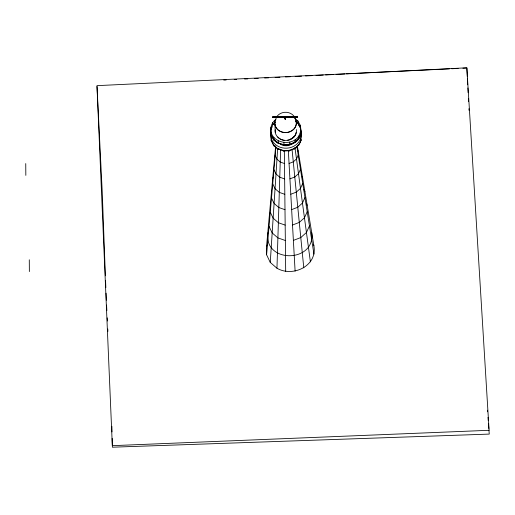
<?xml version="1.0" encoding="UTF-8"?>
<svg xmlns="http://www.w3.org/2000/svg" width="515" height="515" viewBox="0 0 515 515"><rect width="100%" height="100%" fill="white"/><g stroke="black" fill="none" stroke-linecap="round" stroke-linejoin="round"><path stroke-width="0.77" d="M284.969 117.478L284.692 118.727L285.329 118.547L285.407 119.358L284.975 118.553M297.329 145.867L313.899 245.816C317.665 265.843 292.835 277.566 276.961 268.225L280.624 149.241M276.961 268.225L270.259 262.425L277.675 148.333M270.259 262.425L266.603 254.783L275.937 146.814M266.603 254.783L266.538 246.453L275.596 146.646M284.692 118.727L284.859 117.33L280.018 117.156M275.062 145.455L273.71 145.919L273.677 145.005L271.102 140.061L273.433 145.159L277.682 148.835L283.276 150.522L283.308 151.429M270.819 130.147C270.336 125.937 272.699 121.817 275.956 119.229M271.244 135.413L270.806 129.774L272.68 124.785L275.081 122.306M270.819 130.186L272.068 126.87M270.826 129.729C268.92 144.966 291.599 150.489 299.112 138.278L299.022 135.767L300.895 130.778L300.49 125.551L297.831 120.883L294.638 118.444M283.977 144.644C291.548 145.307 299.53 140.672 300.966 132.876M272.699 178.589L273.336 177.192M273.42 144.908C280.836 154.313 298.108 151.61 301.146 139.649C299.395 147.535 290.872 151.88 283.218 150.786M298.23 155.189L296.505 158.955L293.28 161.865L289.057 163.474M300.477 169.326L298.488 173.658L294.78 177.006L289.919 178.853M266.538 246.453L267.188 245.043M302.723 183.462L300.477 188.361L296.286 192.147L290.788 194.239M304.97 197.58L302.459 203.045L297.779 207.268L291.651 209.605M307.217 211.729L304.449 217.768L299.286 222.435L292.514 225.01M309.464 225.866L306.438 232.477L300.786 237.576L293.376 240.396M273.227 124.624L275.3 122.506M270.748 127.63C269.223 142.655 291.606 147.76 299.022 135.767M295.198 141.844L299.099 137.865M283.9 142.546L283.997 145.076C292.211 145.951 301.7 139.668 300.895 130.778M278.963 148.507L277.881 149.524L277.675 148.584M277.154 116.178C281.274 111.047 289.572 110.957 293.84 115.952M273.928 140.061L273.806 137.524M295.584 119.229L295.475 119.274A10.738 9.489 -2.1 0 1 294.541 128.19M284.686 117.484L285.613 117.472L285.619 118.714L285.329 118.547M300.824 134.679L301.108 134.37L300.445 132.986M285.207 117.459L284.859 117.33M285.619 118.714L285.207 117.323L287.01 117.195M278.506 117.426L291.542 117.246M289.913 144.252L283.997 144.67L278.351 143.035L273.883 139.623M223.761 80.102L226.169 79.98M234.19 79.574L236.597 79.452M244.619 79.046L247.831 78.885M254.249 78.557L258.26 78.357M264.678 78.029L268.688 77.823M275.107 77.501L279.922 77.256M285.535 76.973L290.351 76.729M295.166 76.484L301.584 76.162M305.595 75.956L312.013 75.634M316.023 75.428L323.24 75.061M325.647 74.939L333.675 74.533M336.076 74.411L344.902 73.967M346.511 73.883L466.854 67.793L489.108 430.295L112.328 445.668L97 86.52M449.389 68.868L96.968 85.651L102.26 192.616L105.382 275.834M451.771 68.752L458.125 68.45M462.888 68.218L466.86 68.032L467.305 76.799M297.284 116.274L297.297 117.169L272.744 117.472L272.731 116.602L297.29 116.512L287.788 116.641M295.707 116.699L297.297 116.86M272.744 117.195L274.907 117.163M272.731 117.227L297.297 117.169M272.744 117.323L284.621 117.163M295.707 117.008L297.29 116.989M275.531 119.506L275.641 119.544A10.738 9.489 -2.1 0 0 280.276 131.331A10.738 9.489 -2.1 0 0 294.142 128.698M284.473 163.532L280.231 162.038L276.967 159.219L275.184 155.498M284.647 178.93L279.761 177.212L276.008 173.961L273.961 169.68M284.821 194.322L279.297 192.378L275.049 188.709L272.731 183.868M284.995 209.695L278.827 207.526L274.096 203.431L271.508 198.03M285.168 225.113L278.364 222.718L273.137 218.193L270.278 212.232M285.342 240.505L277.894 237.885L272.178 232.935L269.055 226.413M295.616 121.257L297.889 122.982L300.567 127.649L301.005 133.288L300.567 127.649M295.629 121.675L297.367 122.95M278.37 143.061L273.883 139.668L271.231 135.001M273.883 140.054L278.383 143.479M296.408 121.836L297.908 122.982M295.217 142.256L295.121 139.752M298.275 124.018L300.58 128.061L300.49 125.551M298.294 124.089L300.56 128.061M300.451 133.237L301.114 134.621M297.31 149.273L298.204 151.133M302.028 176.806L302.685 178.184M303.959 189.668L304.925 191.696M306.541 203.914L307.172 205.234M313.236 244.425L313.899 245.816M296.852 146.53L313.957 254.14M294.928 147.322L310.41 261.884M292.018 149.086L303.786 267.858M487.441 410.191L487.563 411.788M487.982 417.362L488.226 420.549M488.465 423.736L488.825 428.519M488.947 430.109L489.25 434.094L112.386 447.207L112.167 438.362M288.323 150.367L295.108 271.167M467.382 78.396L467.704 84.775M467.865 87.962L468.103 92.745M468.386 98.333L468.547 101.519M468.908 108.697L468.991 110.287M106.573 305.06L106.85 310.648M107.21 317.832L107.371 321.025M107.77 329.001L107.892 331.396M105.569 280.566L105.845 287.66M106.064 293.183L106.341 300.284M300.889 140.762L301.108 134.37M298.893 144.561L298.681 145.578M297.831 120.883L297.928 123.394M294.689 148.359L294.567 149.298M289.823 142.14L289.913 144.651M289.185 150.451L289.166 151.352M285.213 117.632L284.859 117.639M278.274 140.936L278.37 143.447M275.235 130.231L275.222 129.864A10.738 9.489 -2.1 0 0 285.941 140.447A10.738 9.489 -2.1 0 0 296.505 129.58M274.952 124.424L275.242 132.342M272.738 117.008L272.75 117.504M272.615 122.641L272.693 124.739M271.148 132.857L271.244 135.368M271.405 140.254L271.437 141.162M271.07 135.027L271.109 140.312M111.871 426.304L112.013 431.931M284.325 150.419L285.69 271.296M311.659 232.284C316.21 262.998 263.751 263.892 267.774 232.883M285.407 119.358L285.053 119.358M29.278 259.792L29.361 271.572M25.75 163.59L25.834 175.364M300.58 130.359A15.321 13.538 -2.1 0 1 286.958 148.166A15.321 13.538 -2.1 0 1 270.967 132.22M294.953 118.115A10.86 9.598 -2.1 0 1 285.651 132.638A10.86 9.598 -2.1 0 1 276.149 118.366M296.086 132.374A10.281 9.083 -2.1 0 1 287.293 140.312M284.608 140.35A10.281 9.083 -2.1 0 1 280.231 138.953M279.684 138.612A10.281 9.083 -2.1 0 1 277.772 136.964M294.065 136.378A10.281 9.083 -2.1 0 1 292.179 138.084M291.638 138.432A10.281 9.083 -2.1 0 1 290.473 139.044M293.318 142.925A9.727 8.594 -2.1 0 1 280.231 144.11"/></g></svg>
